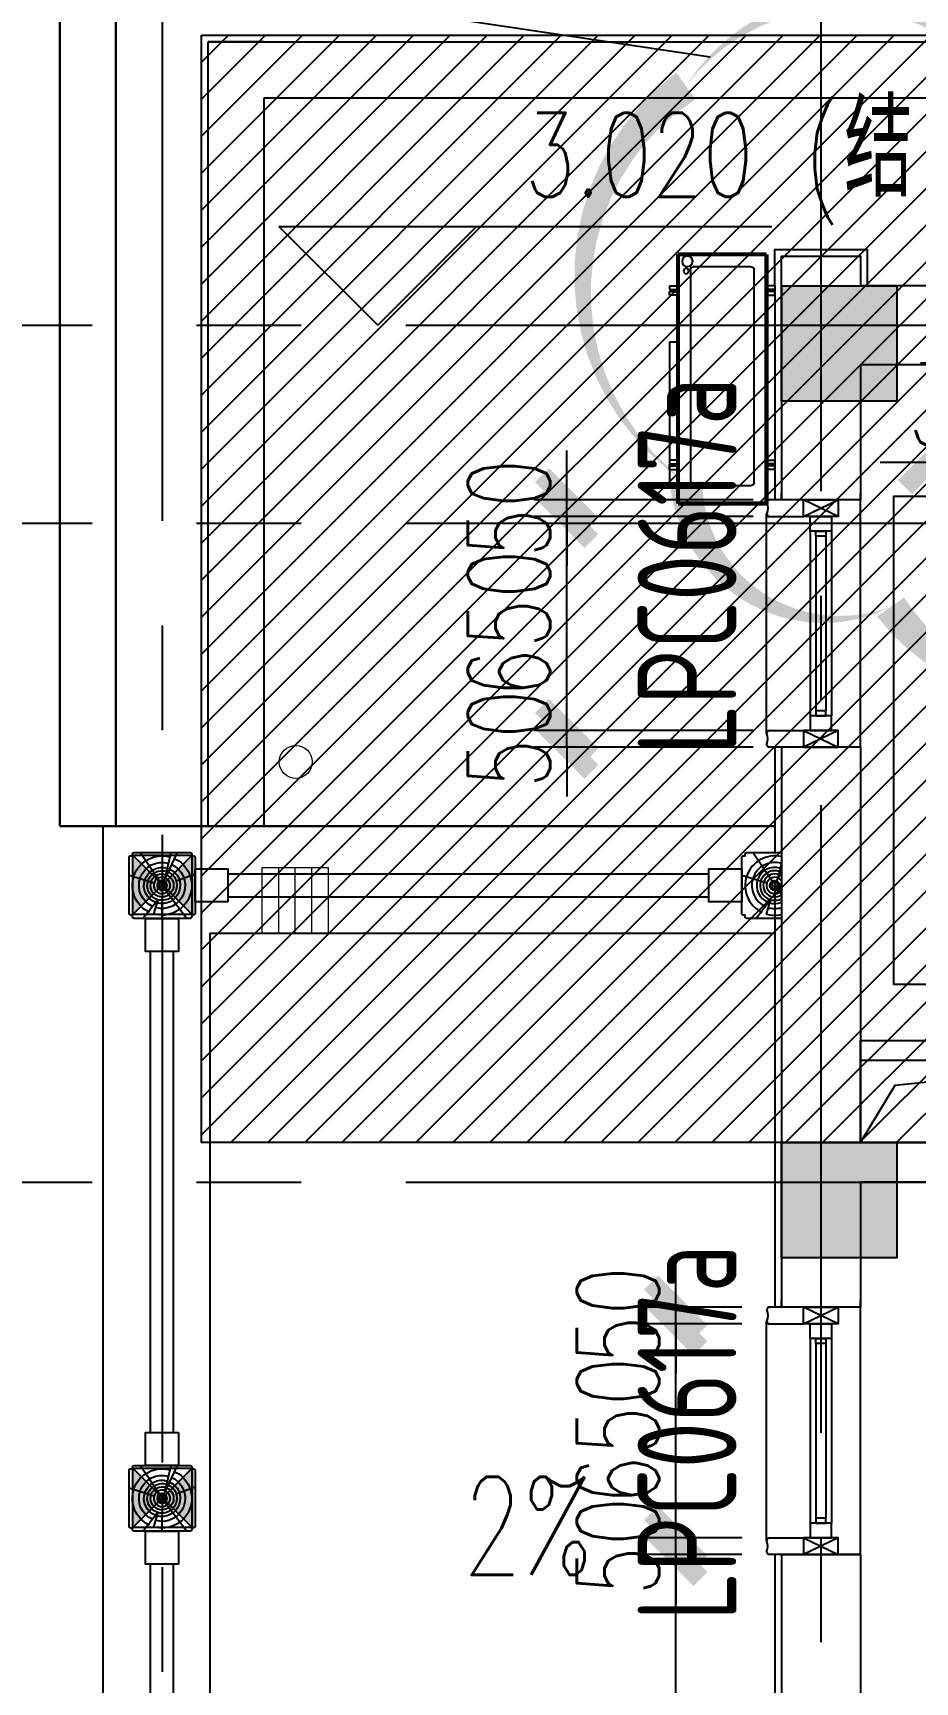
# Model space of a CAD drawing. Extents: x 296441 to 853063, y 459050 to 1117990.
# Drawn here: x 608307 to 610984, y 657052 to 662057 of the extents above; entities that cross this region are included whole.
import ezdxf

# ---------------------------------------------------------------- set-up
doc = ezdxf.new("R2010")
doc.units = 0
doc.header["$LTSCALE"] = 1000
doc.linetypes.add('14-GRID$0$CENTER2', pattern=[28.575, 19.05, -3.175, 3.175, -3.175])
for name, color, linetype in [('0-COL', 50, 'Continuous'), ('0-COL-H1', 170, 'Continuous'), ('0-COL-TZ', 220, 'Continuous'), ('14-GRID$0$G-GRID', 9, '14-GRID$0$CENTER2'), ('A-FL01$0$水条件', 2, 'Continuous'), ('D-TEXT-FL01-mi$0$A-WIND-IDEN', 33, 'Continuous'), ('DIM_ELEV', 3, 'Continuous'), ('DIM_SYMB', 3, 'Continuous'), ('E4-FL02$0$A-WALL-FNSH', 6, 'Continuous'), ('G-FL02$0$A-OVLK', 140, 'Continuous'), ('G-FL02$0$A-WALL', 1, 'Continuous'), ('G1-FL02$0$A-EQPM', 152, 'Continuous'), ('G1-FL02$0$A-FIXT', 162, 'Continuous'), ('G1-FL02$0$A-HRAL', 5, 'Continuous'), ('G1-FL02$0$A-OVLK', 140, 'Continuous'), ('G1-FL02$0$A-SECT-PATT', 251, 'Continuous'), ('G1-FL02$0$A-SECT-WIND', 155, 'Continuous'), ('G1-FL02$0$A-SECT-WOOD', 17, 'Continuous'), ('menchuangtao1$0$A-DETL-STONE', 42, 'Continuous'), ('menchuangtao1$0$A-WALL', 1, 'Continuous'), ('menchuangtao1$0$A_CUR_FRAME', 112, 'Continuous'), ('PUB_TEXT', 7, 'Continuous'), ('WALL', 242, 'Continuous'), ('ZT1_Dim---标注---PM、LM、DY、JD', 252, 'Continuous'), ('卫生间降板', 251, 'Continuous')]:
    doc.layers.add(name, color=color, linetype=linetype)
doc.layers.add('E1-RF$0$E1-FL03$0$P-SEWG-EQPM', color=4, linetype='Continuous', lineweight=0)
doc.layers.add('E2-E3-RF$0$E1-FL03$0$P-SEWG-EQPM', color=4, linetype='Continuous', lineweight=0)
doc.layers.add('G1-FL02$0$A-ANNO-NPLT', color=215, linetype='Continuous', plot=False)
doc.layers.add('疑问', color=1, linetype='Continuous', plot=False)
doc.styles.add('_TCH_DIM', font='SIMPLEX', dxfattribs={"bigfont": 'GBCBIG'})
doc.styles.add('E2-E3-RF$0$E1-FL03$0$hz', font='simplex', dxfattribs={"width": 0.7, "bigfont": 'hztxt'})
doc.styles.get("Standard").update_dxf_attribs({"font": 'gbenor.shx', "bigfont": 'gbcbig.shx'})
doc.styles.add('ZT-DIMSTYLE', font='ROMANS.shx', dxfattribs={"width": 0.7, "bigfont": 'CHINESE.shx'})
doc.dimstyles.new('ZT-DIM100', dxfattribs={"dimscale": 100, "dimtxt": 2.5, "dimasz": 1.5, "dimexe": 1, "dimexo": 1, "dimgap": 0.5, "dimtad": 1, "dimdec": 0, "dimdsep": 46, "dimtxsty": 'ZT-DIMSTYLE', "dimblk": 'ARCHTICK', "dimcen": 2.5, "dimclrd": 175, "dimclre": 175, "dimclrt": 7, "dimazin": 2, "dimtfac": 1, "dimtix": 1, "dimtmove": 2, "dimatfit": 3, "dimfxl": 0, "dimarcsym": 0})

# ---------------------------------------------------------------- blocks, each defined once
blk = doc.blocks.new('E2-E3-RF$0$E1-FL03$0$$PS002_0')
at = {"color": 0}
for p, q in [((-0.25, -0.5), (-0.25, 0.5)), ((0, -0.5), (0, 0.5)), ((0.25, -0.5), (0.25, 0.5))]:
    blk.add_line(p, q, dxfattribs=at)
blk.add_lwpolyline([(-0.5, -0.5), (0.5, -0.5), (0.5, 0.5), (-0.5, 0.5)], close=True, dxfattribs=at)
at = {"color": 0, "style": 'E2-E3-RF$0$E1-FL03$0$hz', "width": 0.7, "flags": 1}
for tag, p in [('UNIT', (0, 0)), ('SPEC', (0, -0.002)), ('WHAT', (0, -0.003))]:
    blk.add_attdef(tag, p, '', height=0.001, dxfattribs=at)
blk = doc.blocks.new('STEELCOLUMN')
at = {"layer": '0-COL', "color": 4, "ltscale": 0.5}
blk.add_lwpolyline([(-90, 90), (90, 90), (90, -90), (-90, -90), (-90, 90), (90, -90), (90, 90), (-90, -90)], dxfattribs=at)
at = {"layer": '0-COL', "color": 6, "ltscale": 0.5}
for points in [[(-90, 90), (-90, -90), (0, 0)], [(0, 0), (0, 0), (90, 90), (90, -90)]]:
    blk.add_solid(points, dxfattribs=at)
blk = doc.blocks.new('G1-FL02$0$220zhu-P1')
at = {"layer": 'G1-FL02$0$A-ANNO-NPLT'}
for p, q in [((10, 0), (-10, 0)), ((0, 10), (0, -10))]:
    blk.add_line(p, q, dxfattribs=at)
blk.add_circle((0, 0), 10, dxfattribs=at)
at = {"layer": 'G1-FL02$0$A-SECT-PATT'}
for p, q in [((-5.9, 13.8), (-46.7, 100)), ((-9.8, 23), (-28.1, 100)), ((7.8, 12.8), (66.9, 100)), ((-42.8, 13.8), (-100, 35.3)), ((10, 0), (-10, 0)), ((0, 10), (0, -10)), ((24.1, 6.7), (100, 30.6)), ((0, 0), (-75.3, -100)), ((0, 0), (0.3, -100)), ((13, -43.1), (26.1, -86.1)), ((13, -43.1), (57, -100))]:
    blk.add_line(p, q, dxfattribs=at)
for radius in [25, 15, 10]:
    blk.add_circle((0, 0), radius, dxfattribs=at)
for radius, start, end in [(90, 113.0186, 286.8397), (70, 113.0186, 286.8397), (55, 113.0186, 286.8397), (90, 295.1666, 104.9497), (70, 292.813, 105.8305), (55, 289.8993, 106.9128), (45, 113.0186, 108.0371), (35, 113.0186, 109.8089)]:
    blk.add_arc((0, 0), radius, start, end, dxfattribs=at)
at = {"layer": 'G1-FL02$0$A-SECT-WOOD'}
blk.add_lwpolyline([(0, 100), (-85, 100, 0.414165), (-90, 95), (-90, 90), (-95, 90, 0.414214), (-100, 85), (-100, 0), (-100, -85, 0.414214), (-95, -90), (-90, -90), (-90, -95, 0.414165), (-85, -100), (0, -100), (85, -100, 0.414165), (90, -95), (90, -90), (95, -90, 0.414214), (100, -85), (100, 0), (100, 85, 0.414214), (95, 90), (90, 90), (90, 95, 0.414165), (85, 100)], format="xyb", close=True, dxfattribs=at)
blk = doc.blocks.new('menchuangtao1')
at = {"layer": 'menchuangtao1$0$A-DETL-STONE'}
blk.add_lwpolyline([(-10, -52.5), (-10, -159.2, -0.471625), (-15, -162.1, -0.528396), (-19.5, -164.7, 0.241692), (-50.5, -164.7, -0.528396), (-55, -162.1, -0.471625), (-60, -159.2), (-60, -52.5)], format="xyb", close=True, dxfattribs=at)
at = {"layer": 'menchuangtao1$0$A-WALL'}
for p, q in [((-10, 120), (-10, -120)), ((-10, 120), (10, 120)), ((-10, -120), (10, -120))]:
    blk.add_line(p, q, dxfattribs=at)
at = {"layer": 'menchuangtao1$0$A_CUR_FRAME'}
for p, q in [((-60, -52.5), (-10, 52.5)), ((-60, 52.5), (-10, -52.5))]:
    blk.add_line(p, q, dxfattribs=at)
blk.add_lwpolyline([(-10, -52.5), (-10, 52.5), (-60, 52.5), (-60, -52.5)], close=True, dxfattribs=at)
blk = doc.blocks.new('zz3')
at = {"layer": 'G1-FL02$0$A-SECT-WOOD', "extrusion": (8.34702e-21, 4.5439e-05, 1)}
for p, q in [((290091.1, 13521.5), (290032, 13608.6)), ((290108.7, 13531.6), (290118.9, 13574.7)), ((290074.8, 13515.3), (289998.9, 13539.2)), ((290098.9, 13518.6), (290098.9, 13498.6)), ((290098.9, 13518.6), (290098.9, 13498.6)), ((290104.8, 13522.4), (290118.9, 13552.3)), ((290085.9, 13465.6), (290041.9, 13408.6)), ((290085.9, 13465.6), (290072.8, 13422.5)), ((290088.9, 13508.6), (290108.9, 13508.6)), ((290088.9, 13508.6), (290108.9, 13508.6)), ((290098.9, 13508.6), (290098.6, 13408.6)), ((290098.9, 13508.6), (290118.9, 13482.1))]:
    blk.add_line(p, q, dxfattribs=at)
blk.add_lwpolyline([(290118.9, 13408.6), (290098.9, 13408.6), (290013.9, 13408.6, -0.414165), (290008.9, 13413.6), (290008.9, 13418.6), (290003.9, 13418.6, -0.414214), (289998.9, 13423.6), (289998.9, 13508.6), (289998.9, 13593.6, -0.414214), (290003.9, 13598.6), (290008.9, 13598.6), (290008.9, 13603.6, -0.414165), (290013.9, 13608.6), (290098.9, 13608.6), (290118.9, 13608.6)], format="xyb", dxfattribs=at)
at = {"layer": 'G1-FL02$0$A-SECT-WOOD'}
for radius in [15, 10, 10]:
    blk.add_circle((290098.9, 13508.6), radius, dxfattribs=at)
for radius, start, end in [(90, 77.1604, 244.8334), (70, 74.1695, 247.187), (55, 73.0872, 250.1007), (45, 71.9629, 296.3878), (35, 70.1911, 304.8499), (25, 36.8699, 323.1301), (35, 55.1501, 66.9814), (45, 63.6122, 66.9814), (90, 253.1603, 282.8396), (70, 253.1603, 286.6015), (55, 253.1603, 291.3237)]:
    blk.add_arc((290098.9, 13508.6), radius, start, end, dxfattribs=at)
blk = doc.blocks.new('SG4')
at = {"layer": 'A-FL01$0$水条件'}
for points in [[(-516681.4, -91076.9), (-515781.4, -91076.9), (-515781.4, -91386.9), (-516681.4, -91386.9)], [(-516681.4, -91136.9), (-515841.4, -91136.9), (-515841.4, -91386.9), (-516681.4, -91386.9)]]:
    blk.add_lwpolyline(points, close=True, dxfattribs=at)
blk.add_lwpolyline([(-516681.4, -91386.9), (-516576.3, -91213.3), (-515841.4, -91136.9)], dxfattribs=at)
for centre in [(-516390.4, -91275.3), (-516265.4, -91275.3), (-516140.4, -91275.3), (-516015.4, -91275.3)]:
    blk.add_circle(centre, 50, dxfattribs=at)
blk = doc.blocks.new('G1二层')
at = {"layer": '卫生间降板'}
h = blk.add_hatch(dxfattribs=at)
h.set_pattern_fill('ANSI31', color=256, scale=50, style=0)
h.set_pattern_definition([(45, (1264309.73, 426842.31), (-56.126601, 56.126601), [])])
h.paths.add_polyline_path([(745628.3, 338815.4), (745628.3, 335455.4), (756788.3, 335455.4), (756788.3, 338815.4)])
at = {"layer": '0-COL-TZ'}
for points in [[(747388.3, 338055.4), (747738.3, 338055.4), (747738.3, 337705.4), (747388.3, 337705.4)], [(747388.3, 335455.4), (747738.3, 335455.4), (747738.3, 335105.4), (747388.3, 335105.4)]]:
    blk.add_lwpolyline(points, close=True, dxfattribs=at)
at = {"layer": '0-COL-TZ', "color": 254}
for points in [[(747738.3, 337705.4, 0), (747738.3, 338055.4, 0), (747388.3, 337705.4, 0), (747388.3, 338055.4, 0)], [(747738.3, 335105.4, 0), (747738.3, 335455.4, 0), (747388.3, 335105.4, 0), (747388.3, 335455.4, 0)]]:
    blk.add_solid(points, dxfattribs=at)
at = {"layer": 'E4-FL02$0$A-WALL-FNSH', "extrusion": (8.34702e-21, 4.5439e-05, 1)}
for p, q in [((747368.3, 338055.4), (747368.3, 337405.4)), ((747368.3, 336655.4), (747368.3, 336335.4)), ((747368.3, 336135.4), (747368.3, 334955.4))]:
    blk.add_line(p, q, dxfattribs=at)
at = {"layer": 'E4-FL02$0$A-WALL-FNSH', "extrusion": (8.34702e-21, 4.5439e-05, 1), "elevation": 15.4}
for points in [[(747368.3, 338055.4), (747368.3, 338165.4), (747648.3, 338165.4), (747648.3, 338165.4)], [(747368.3, 338055.4), (747368.3, 338165.4), (747648.3, 338165.4), (747648.3, 338055.4)], [(747368.3, 334205.4), (747368.3, 331365.4)]]:
    blk.add_lwpolyline(points, dxfattribs=at)
at = {"layer": 'G1-FL02$0$A-FIXT', "extrusion": (8.34702e-21, 4.5439e-05, 1), "elevation": 15.4}
blk.add_lwpolyline([(748428.3, 337415.4), (747728.3, 337415.4), (747728.3, 335935.4), (748428.3, 335935.4)], close=True, dxfattribs=at)
at = {"layer": 'G1-FL02$0$A-HRAL', "extrusion": (8.34702e-21, 4.5439e-05, 1)}
for p, q in [((745708.3, 336270.4), (747168.3, 336270.4)), ((745708.3, 336200.4), (747168.3, 336200.4)), ((745473.3, 334575.4), (745473.3, 336035.4)), ((745543.3, 334575.4), (745543.3, 336035.4)), ((745473.3, 330295.4), (745473.3, 334175.4)), ((745543.3, 330295.4), (745543.3, 334175.4))]:
    blk.add_line(p, q, dxfattribs=at)
for points, elevation in [([(745708.3, 336185.4), (745608.3, 336185.4), (745608.3, 336285.4), (745708.3, 336285.4)], 15.3), ([(747268.3, 336185.4), (747168.3, 336185.4), (747168.3, 336285.4), (747268.3, 336285.4)], 15.4), ([(745558.3, 336135.4), (745558.3, 336035.4), (745458.3, 336035.4), (745458.3, 336135.4)], 15.5), ([(745558.3, 334575.4), (745558.3, 334475.4), (745458.3, 334475.4), (745458.3, 334575.4)], 15.4), ([(745558.3, 334275.4), (745558.3, 334175.4), (745458.3, 334175.4), (745458.3, 334275.4)], 15.5)]:
    blk.add_lwpolyline(points, close=True, dxfattribs=dict(at, elevation=elevation))
at = {"layer": 'G1-FL02$0$A-OVLK', "extrusion": (8.34702e-21, 4.5439e-05, 1)}
for p, q in [((745198.3, 336415.4), (745198.3, 339245.4)), ((745368.3, 336415.4), (745368.3, 339075.4)), ((745648.3, 336415.4), (745648.3, 338795.4)), ((745818.3, 338795.4), (745648.3, 338795.4)), ((745818.3, 338795.4), (752236.1, 338795.4)), ((747628.3, 336655.4), (747628.3, 337405.4)), ((747343.3, 336697.2), (747343.3, 337363.5)), ((745198.3, 336415.4), (745328.3, 336415.4)), ((745328.3, 336415.4), (745328.3, 328055.4)), ((745328.3, 336415.4), (747368.3, 336415.4)), ((747628.3, 334205.4), (747628.3, 334955.4)), ((747343.3, 334247.2), (747343.3, 334913.5))]:
    blk.add_line(p, q, dxfattribs=at)
for points, elevation in [([(745653.3, 336090.4), (745653.3, 328380.4)], 15.3), ([(745653.3, 336090.4), (747368.3, 336090.4)], 15.4)]:
    blk.add_lwpolyline(points, dxfattribs=dict(at, elevation=elevation))
at = {"layer": 'G1-FL02$0$A-SECT-WIND', "extrusion": (8.34702e-21, 4.5439e-05, 1)}
for p, q in [((747475.8, 337310.4), (747475.8, 336750.4)), ((747540.8, 337310.4), (747540.8, 336750.4)), ((747493.3, 337295.4), (747493.3, 336765.4)), ((747523.3, 337295.4), (747523.3, 336765.4)), ((747475.8, 334860.4), (747475.8, 334300.4)), ((747540.8, 334860.4), (747540.8, 334300.4)), ((747493.3, 334845.4), (747493.3, 334315.4)), ((747523.3, 334845.4), (747523.3, 334315.4))]:
    blk.add_line(p, q, dxfattribs=at)
at = {"layer": 'G1-FL02$0$A-SECT-WOOD', "extrusion": (8.34702e-21, 4.5439e-05, 1)}
for points, elevation in [([(747540.8, 337355.4), (747540.8, 337310.4), (747475.8, 337310.4), (747475.8, 337355.4)], 15.3), ([(747523.3, 337295.4), (747493.3, 337295.4), (747493.3, 337310.4), (747523.3, 337310.4)], 15.3), ([(747540.8, 336705.4), (747540.8, 336750.4), (747475.8, 336750.4), (747475.8, 336705.4)], 15.3), ([(747523.3, 336765.4), (747493.3, 336765.4), (747493.3, 336750.4), (747523.3, 336750.4)], 15.3), ([(747540.8, 334905.4), (747540.8, 334860.4), (747475.8, 334860.4), (747475.8, 334905.4)], 15.4), ([(747523.3, 334845.4), (747493.3, 334845.4), (747493.3, 334860.4), (747523.3, 334860.4)], 15.4), ([(747540.8, 334255.4), (747540.8, 334300.4), (747475.8, 334300.4), (747475.8, 334255.4)], 15.4), ([(747523.3, 334315.4), (747493.3, 334315.4), (747493.3, 334300.4), (747523.3, 334300.4)], 15.4)]:
    blk.add_lwpolyline(points, close=True, dxfattribs=dict(at, elevation=elevation))
at = {"layer": 'WALL', "extrusion": (8.34702e-21, 4.5439e-05, 1)}
for p, q in [((747388.3, 338055.4), (747388.3, 337405.4)), ((747388.3, 336655.4), (747388.3, 334955.4)), ((747628.3, 336655.4), (747628.3, 335455.4)), ((747628.3, 335455.4), (748738.3, 335455.4)), ((747628.3, 335335.4), (747628.3, 334955.4)), ((748738.3, 335335.4), (747628.3, 335335.4)), ((747628.3, 334205.4), (747628.3, 331365.4))]:
    blk.add_line(p, q, dxfattribs=at)
at = {"layer": 'WALL'}
for p, q in [((747628.3, 337405.4), (747388.3, 337405.4)), ((747628.3, 336655.4), (747388.3, 336655.4)), ((747628.3, 334955.4), (747388.3, 334955.4)), ((747388.3, 334205.4), (747628.3, 334205.4))]:
    blk.add_line(p, q, dxfattribs=at)
at = {"layer": 'WALL', "extrusion": (8.34702e-21, 4.5439e-05, 1), "elevation": 15.4}
for points in [[(747388.3, 338055.4), (747388.3, 338145.4), (747628.3, 338145.4), (747628.3, 338055.4)], [(751358.3, 338055.4), (747628.3, 338055.4)], [(751088.3, 337815.4), (747628.3, 337815.4)], [(747628.3, 337815.4), (747628.3, 337405.4)], [(747388.3, 334205.4), (747388.3, 331365.4)]]:
    blk.add_lwpolyline(points, dxfattribs=at)
at = {"layer": '卫生间降板'}
blk.add_lwpolyline([(745628.3, 338815.4), (756788.3, 338815.4), (756788.3, 335455.4), (745628.3, 335455.4)], close=True, dxfattribs=at)
at = {"extrusion": (-6.77626e-21, -4.5439e-05, -1), "zscale": -1, "rotation": 89.99999997925393}
for p in [(-747508.3, 337415.4), (-747508.3, 334965.4)]:
    blk.add_blockref('menchuangtao1', p, dxfattribs=at)
at = {"extrusion": (1.69407e-19, 4.5439e-05, 1), "rotation": 270.000000020746}
for p in [(747508.3, 336645.4), (747508.3, 334195.4)]:
    blk.add_blockref('menchuangtao1', p, dxfattribs=at)
at = {"extrusion": (-8.34702e-21, -4.5439e-05, -1), "zscale": -1}
for p in [(-745508.3, 336235.4), (-745508.3, 334375.4)]:
    blk.add_blockref('G1-FL02$0$220zhu-P1', p, dxfattribs=at)
for name, p in [('zz3', (457269.4, 322726.7)), ('SG4', (1264309.7, 426842.3))]:
    blk.add_blockref(name, p)
blk = doc.blocks.new('G1-FL02$0$Da-PLAN-FL01$0$RMXS112')
at = {"layer": 'G1-FL02$0$A-EQPM'}
for p, q in [((234207.3, 136392.7), (234207.3, 136362.7)), ((234207.3, 136392.7), (234220.3, 136392.7)), ((234220.3, 136392.7), (234220.3, 136367.7)), ((234240.7, 136392.7), (234227.7, 136392.7)), ((234227.7, 136392.7), (234227.7, 136367.7)), ((234240.7, 136362.7), (234240.7, 136392.7)), ((234837.3, 136392.7), (234850.3, 136392.7)), ((234837.3, 136362.7), (234837.3, 136392.7)), ((234850.3, 136392.7), (234850.3, 136367.7)), ((234870.7, 136392.7), (234857.7, 136392.7)), ((234857.7, 136392.7), (234857.7, 136367.7)), ((234870.7, 136392.7), (234870.7, 136362.7)), ((234084, 136052.7), (234084, 136352.7)), ((234094, 136362.7), (234984, 136362.7)), ((234159, 136317.7), (234929, 136317.7)), ((234220.3, 136367.7), (234225.5, 136367.7)), ((234227.7, 136367.7), (234221.3, 136367.7)), ((234836.4, 136362.7), (234869.8, 136362.7)), ((234849.4, 136367.7), (234854.6, 136367.7)), ((234856.8, 136367.7), (234850.4, 136367.7)), ((234984, 136362.7), (234984, 136042.7)), ((234149, 136097.7), (234149, 136307.7)), ((234939, 136307.7), (234939, 136097.7)), ((234929, 136087.7), (234159, 136087.7)), ((234984, 136042.7), (234094, 136042.7)), ((234142.4, 136042.7), (234142.4, 136012.7)), ((234207.3, 136012.7), (234207.3, 136042.7)), ((234209.3, 136042.7), (234242.7, 136042.7)), ((234220.3, 136012.7), (234220.3, 136037.7)), ((234222.3, 136037.7), (234227.5, 136037.7)), ((234229.7, 136037.7), (234223.3, 136037.7)), ((234227.7, 136012.7), (234227.7, 136037.7)), ((234240.7, 136042.7), (234240.7, 136012.7)), ((234666.8, 136042.7), (234666.8, 136012.7)), ((234868.8, 136042.7), (234835.3, 136042.7)), ((234837.3, 136042.7), (234837.3, 136012.7)), ((234848.3, 136037.7), (234854.8, 136037.7)), ((234850.3, 136012.7), (234850.3, 136037.7)), ((234855.8, 136037.7), (234850.6, 136037.7)), ((234857.7, 136012.7), (234857.7, 136037.7)), ((234870.7, 136012.7), (234870.7, 136042.7)), ((234666.8, 136012.7), (234142.4, 136012.7)), ((234207.3, 136012.7), (234220.3, 136012.7)), ((234209.3, 136012.7), (234222.3, 136012.7)), ((234240.7, 136012.7), (234227.7, 136012.7)), ((234242.7, 136012.7), (234229.7, 136012.7)), ((234837.3, 136012.7), (234850.3, 136012.7)), ((234870.7, 136012.7), (234857.7, 136012.7))]:
    blk.add_line(p, q, dxfattribs=at)
at = {"layer": 'G1-FL02$0$A-EQPM', "const_width": 15}
for points in [[(234084, 136362.7), (234084, 136042.7)], [(234984, 136362.7), (234084, 136362.7)], [(234984, 136042.7), (234984, 136362.7)], [(234084, 136042.7), (234984, 136042.7)]]:
    blk.add_lwpolyline(points, dxfattribs=at)
at = {"layer": 'G1-FL02$0$A-EQPM'}
for centre, radius in [((234923.7, 136072.7), 9.5), ((234959.1, 136076.9), 19.1)]:
    blk.add_circle(centre, radius, dxfattribs=at)
for centre, start, end in [((234094, 136352.7), 90, 180), ((234159, 136307.7), 90, 180), ((234929, 136307.7), 0, 90), ((234159, 136097.7), 180, 270), ((234929, 136097.7), 270, 0), ((234094, 136052.7), 180, 270)]:
    blk.add_arc(centre, 10, start, end, dxfattribs=at)
blk = doc.blocks.new('rtyjr')
at = {"extrusion": (0, 4.5439e-05, 1), "xscale": -0.8400000000000014, "yscale": 0.8400000000000019, "zscale": 0.8400000000000021, "rotation": 269.9999999792541}
blk.add_blockref('G1-FL02$0$Da-PLAN-FL01$0$RMXS112', (6000214.97289, 31468.48981, 44.65926), dxfattribs=at)
blk = doc.blocks.new('_ArchTick')
at = {"color": 0, "linetype": 'ByBlock', "const_width": 0.4}
blk.add_lwpolyline([(-0.5, -0.5), (0.5, 0.5)], dxfattribs=at)
blk = doc.blocks.new('*D1322')
at = {"layer": 'Defpoints', "color": 0, "ltscale": 1000, "transparency": 16777216}
for p in [(610257.8, 658189.5), (610558.5, 658189.5, 0), (610558.5, 658139.5, -15.2)]:
    blk.add_point(p, dxfattribs=at)
at = {"layer": 'ZT1_Dim---标注---PM、LM、DY、JD', "color": 175, "linetype": 'ByBlock', "lineweight": -2, "ltscale": 1000, "transparency": 16777216}
for p, q in [((610257.8, 658189.5), (610257.8, 658339.5)), ((610458.5, 658189.5), (610157.8, 658189.5)), ((610257.8, 658139.5), (610257.8, 658189.5)), ((610458.5, 658139.5), (610157.8, 658139.5)), ((610257.8, 658139.5), (610257.8, 657989.5))]:
    blk.add_line(p, q, dxfattribs=at)
at = {"layer": 'ZT1_Dim---标注---PM、LM、DY、JD', "color": 175, "lineweight": -2, "ltscale": 1000, "transparency": 16777216, "xscale": 150, "yscale": 150, "zscale": 150}
for p, rotation in [((610257.8, 658189.5), 270), ((610257.8, 658139.5), 90)]:
    blk.add_blockref('_ArchTick', p, dxfattribs=dict(at, rotation=rotation))
at = {"layer": 'ZT1_Dim---标注---PM、LM、DY、JD', "color": 7, "ltscale": 1000, "transparency": 16777216, "insert": (610082.8, 658164.5), "char_height": 250, "attachment_point": 5, "rotation": 90, "style": 'ZT-DIMSTYLE'}
blk.add_mtext('50', dxfattribs=at)
blk = doc.blocks.new('*D1323')
at = {"layer": 'Defpoints', "color": 0, "ltscale": 1000, "transparency": 16777216}
for p in [(610257.8, 658139.5), (610558.5, 658139.5, -15.2), (610558.5, 657489.5)]:
    blk.add_point(p, dxfattribs=at)
at = {"layer": 'ZT1_Dim---标注---PM、LM、DY、JD', "color": 175, "linetype": 'ByBlock', "lineweight": -2, "ltscale": 1000, "transparency": 16777216}
for p, q in [((610458.5, 658139.5), (610157.8, 658139.5)), ((610257.8, 657489.5), (610257.8, 658139.5)), ((610458.5, 657489.5), (610157.8, 657489.5))]:
    blk.add_line(p, q, dxfattribs=at)
at = {"layer": 'ZT1_Dim---标注---PM、LM、DY、JD', "color": 175, "lineweight": -2, "ltscale": 1000, "transparency": 16777216, "xscale": 150, "yscale": 150, "zscale": 150}
for p, rotation in [((610257.8, 658139.5), 90), ((610257.8, 657489.5), 270)]:
    blk.add_blockref('_ArchTick', p, dxfattribs=dict(at, rotation=rotation))
at = {"layer": 'ZT1_Dim---标注---PM、LM、DY、JD', "color": 7, "ltscale": 1000, "transparency": 16777216, "insert": (610082.8, 657814.5), "char_height": 250, "attachment_point": 5, "rotation": 90, "style": 'ZT-DIMSTYLE'}
blk.add_mtext('650', dxfattribs=at)
blk = doc.blocks.new('*D1324')
at = {"layer": 'Defpoints', "color": 0, "ltscale": 1000, "transparency": 16777216}
for p in [(610257.8, 657489.5), (610558.5, 657489.5), (610558.5, 657439.5)]:
    blk.add_point(p, dxfattribs=at)
at = {"layer": 'ZT1_Dim---标注---PM、LM、DY、JD', "color": 175, "linetype": 'ByBlock', "lineweight": -2, "ltscale": 1000, "transparency": 16777216}
for p, q in [((610257.8, 657489.5), (610257.8, 657639.5)), ((610458.5, 657489.5), (610157.8, 657489.5)), ((610257.8, 657439.5), (610257.8, 657489.5)), ((610458.5, 657439.5), (610157.8, 657439.5)), ((610257.8, 657439.5), (610257.8, 657289.5))]:
    blk.add_line(p, q, dxfattribs=at)
at = {"layer": 'ZT1_Dim---标注---PM、LM、DY、JD', "color": 175, "lineweight": -2, "ltscale": 1000, "transparency": 16777216, "xscale": 150, "yscale": 150, "zscale": 150}
for p, rotation in [((610257.8, 657489.5), 270), ((610257.8, 657439.5), 90)]:
    blk.add_blockref('_ArchTick', p, dxfattribs=dict(at, rotation=rotation))
at = {"layer": 'ZT1_Dim---标注---PM、LM、DY、JD', "color": 7, "ltscale": 1000, "transparency": 16777216, "insert": (610082.8, 657464.5), "char_height": 250, "attachment_point": 5, "rotation": 90, "style": 'ZT-DIMSTYLE'}
blk.add_mtext('50', dxfattribs=at)
blk = doc.blocks.new('*D1325')
at = {"layer": 'Defpoints', "color": 0, "ltscale": 1000, "transparency": 16777216}
for p in [(610257.8, 657439.5), (610558.5, 657439.5), (610558.5, 654599.5)]:
    blk.add_point(p, dxfattribs=at)
at = {"layer": 'ZT1_Dim---标注---PM、LM、DY、JD', "color": 175, "linetype": 'ByBlock', "lineweight": -2, "ltscale": 1000, "transparency": 16777216}
for p, q in [((610458.5, 657439.5), (610157.8, 657439.5)), ((610257.8, 654599.5), (610257.8, 657439.5)), ((610458.5, 654599.5), (610157.8, 654599.5))]:
    blk.add_line(p, q, dxfattribs=at)
at = {"layer": 'ZT1_Dim---标注---PM、LM、DY、JD', "color": 175, "lineweight": -2, "ltscale": 1000, "transparency": 16777216, "xscale": 150, "yscale": 150, "zscale": 150}
for p, rotation in [((610257.8, 657439.5), 90), ((610257.8, 654599.5), 270)]:
    blk.add_blockref('_ArchTick', p, dxfattribs=dict(at, rotation=rotation))
at = {"layer": 'ZT1_Dim---标注---PM、LM、DY、JD', "color": 7, "ltscale": 1000, "transparency": 16777216, "insert": (610082.8, 656019.5), "char_height": 250, "attachment_point": 5, "rotation": 90, "style": 'ZT-DIMSTYLE'}
blk.add_mtext('2840', dxfattribs=at)
blk = doc.blocks.new('WERTG')
at = {"layer": 'DIM_ELEV'}
for p, q in [((800197.3, 339492.8), (799897.3, 339792.8)), ((799897.3, 339792.8), (801393.3, 339792.8)), ((800197.3, 339492.8), (800497.3, 339792.8))]:
    blk.add_line(p, q, dxfattribs=at)
at = {"layer": 'D-TEXT-FL01-mi$0$A-WIND-IDEN', "color": 2, "width": 0.8}
for p in [(801286.4, 338193.6), (801286.4, 335561.6)]:
    blk.add_text('LPC0617a', height=300, rotation=90, dxfattribs=at).set_placement(p)
at = {"layer": 'PUB_TEXT', "style": '_TCH_DIM', "width": 0.705882}
for s, p in [('(', (801493.3, 339882.8)), ('3.020', (800643.3, 339882.8))]:
    blk.add_text(s, height=255, dxfattribs=at).set_placement(p)
at = {"layer": 'PUB_TEXT', "style": '_TCH_DIM'}
blk.add_text('结', height=289.4, dxfattribs=at).set_placement((801613.3, 339882.8))
blk = doc.blocks.new('*D1348')
at = {"layer": 'Defpoints', "color": 0, "ltscale": 1000, "transparency": 16777216}
for p in [(609926.9, 660639.5), (610592.6, 660639.5, 0), (610592.6, 660589.5, -15.3)]:
    blk.add_point(p, dxfattribs=at)
at = {"layer": 'ZT1_Dim---标注---PM、LM、DY、JD', "color": 175, "linetype": 'ByBlock', "lineweight": -2, "ltscale": 1000, "transparency": 16777216}
for p, q in [((609926.9, 660639.5), (609926.9, 660789.5)), ((610492.6, 660639.5), (609826.9, 660639.5)), ((609926.9, 660589.5), (609926.9, 660639.5)), ((610492.6, 660589.5), (609826.9, 660589.5)), ((609926.9, 660589.5), (609926.9, 660439.5))]:
    blk.add_line(p, q, dxfattribs=at)
at = {"layer": 'ZT1_Dim---标注---PM、LM、DY、JD', "color": 175, "lineweight": -2, "ltscale": 1000, "transparency": 16777216, "xscale": 150, "yscale": 150, "zscale": 150}
for p, rotation in [((609926.9, 660639.5), 270), ((609926.9, 660589.5), 90)]:
    blk.add_blockref('_ArchTick', p, dxfattribs=dict(at, rotation=rotation))
at = {"layer": 'ZT1_Dim---标注---PM、LM、DY、JD', "color": 7, "ltscale": 1000, "transparency": 16777216, "insert": (609751.9, 660614.5), "char_height": 250, "attachment_point": 5, "rotation": 90, "style": 'ZT-DIMSTYLE'}
blk.add_mtext('50', dxfattribs=at)
blk = doc.blocks.new('*D1349')
at = {"layer": 'Defpoints', "color": 0, "ltscale": 1000, "transparency": 16777216}
for p in [(609926.9, 660589.5), (610592.6, 660589.5, -15.3), (610592.6, 659939.5)]:
    blk.add_point(p, dxfattribs=at)
at = {"layer": 'ZT1_Dim---标注---PM、LM、DY、JD', "color": 175, "linetype": 'ByBlock', "lineweight": -2, "ltscale": 1000, "transparency": 16777216}
for p, q in [((610492.6, 660589.5), (609826.9, 660589.5)), ((609926.9, 659939.5), (609926.9, 660589.5)), ((610492.6, 659939.5), (609826.9, 659939.5))]:
    blk.add_line(p, q, dxfattribs=at)
at = {"layer": 'ZT1_Dim---标注---PM、LM、DY、JD', "color": 175, "lineweight": -2, "ltscale": 1000, "transparency": 16777216, "xscale": 150, "yscale": 150, "zscale": 150}
for p, rotation in [((609926.9, 660589.5), 90), ((609926.9, 659939.5), 270)]:
    blk.add_blockref('_ArchTick', p, dxfattribs=dict(at, rotation=rotation))
at = {"layer": 'ZT1_Dim---标注---PM、LM、DY、JD', "color": 7, "ltscale": 1000, "transparency": 16777216, "insert": (609751.9, 660264.5), "char_height": 250, "attachment_point": 5, "rotation": 90, "style": 'ZT-DIMSTYLE'}
blk.add_mtext('650', dxfattribs=at)
blk = doc.blocks.new('*D1350')
at = {"layer": 'Defpoints', "color": 0, "ltscale": 1000, "transparency": 16777216}
for p in [(609926.9, 659939.5), (610592.6, 659939.5), (610592.6, 659889.5)]:
    blk.add_point(p, dxfattribs=at)
at = {"layer": 'ZT1_Dim---标注---PM、LM、DY、JD', "color": 175, "linetype": 'ByBlock', "lineweight": -2, "ltscale": 1000, "transparency": 16777216}
for p, q in [((609926.9, 659939.5), (609926.9, 660089.5)), ((610492.6, 659939.5), (609826.9, 659939.5)), ((609926.9, 659889.5), (609926.9, 659939.5)), ((610492.6, 659889.5), (609826.9, 659889.5)), ((609926.9, 659889.5), (609926.9, 659739.5))]:
    blk.add_line(p, q, dxfattribs=at)
at = {"layer": 'ZT1_Dim---标注---PM、LM、DY、JD', "color": 175, "lineweight": -2, "ltscale": 1000, "transparency": 16777216, "xscale": 150, "yscale": 150, "zscale": 150}
for p, rotation in [((609926.9, 659939.5), 270), ((609926.9, 659889.5), 90)]:
    blk.add_blockref('_ArchTick', p, dxfattribs=dict(at, rotation=rotation))
at = {"layer": 'ZT1_Dim---标注---PM、LM、DY、JD', "color": 7, "ltscale": 1000, "transparency": 16777216, "insert": (609751.9, 659914.5), "char_height": 250, "attachment_point": 5, "rotation": 90, "style": 'ZT-DIMSTYLE'}
blk.add_mtext('50', dxfattribs=at)
blk = doc.blocks.new('*D1397')
at = {"layer": 'Defpoints', "color": 0, "ltscale": 1000, "transparency": 16777216}
for p in [(611028.5, 661314.5, -15.4), (611348.5, 661314.5, -15.3), (611348.5, 660753.3)]:
    blk.add_point(p, dxfattribs=at)
at = {"layer": 'ZT1_Dim---标注---PM、LM、DY、JD', "color": 175, "linetype": 'ByBlock', "lineweight": -2, "ltscale": 1000, "transparency": 16777216}
for p, q in [((611028.5, 661214.5), (611028.5, 660653.3)), ((611348.5, 661214.5), (611348.5, 660653.3)), ((611028.5, 660753.3), (610878.5, 660753.3)), ((611028.5, 660753.3), (611348.5, 660753.3)), ((611348.5, 660753.3), (611498.5, 660753.3))]:
    blk.add_line(p, q, dxfattribs=at)
at = {"layer": 'ZT1_Dim---标注---PM、LM、DY、JD', "color": 175, "lineweight": -2, "ltscale": 1000, "transparency": 16777216, "xscale": 150, "yscale": 150, "zscale": 150}
blk.add_blockref('_ArchTick', (611028.5, 660753.3), dxfattribs=at)
at = {"layer": 'ZT1_Dim---标注---PM、LM、DY、JD', "color": 175, "lineweight": -2, "ltscale": 1000, "transparency": 16777216, "xscale": 150, "yscale": 150, "zscale": 150, "rotation": 180}
blk.add_blockref('_ArchTick', (611348.5, 660753.3), dxfattribs=at)
at = {"layer": 'ZT1_Dim---标注---PM、LM、DY、JD', "color": 7, "ltscale": 1000, "transparency": 16777216, "insert": (611188.5, 660928.3), "char_height": 250, "attachment_point": 5, "style": 'ZT-DIMSTYLE'}
blk.add_mtext('320', dxfattribs=at)

msp = doc.modelspace()

# ---------------------------------------------------------------- linework, layer by layer
at = {"layer": '0-COL-H1', "elevation": 0}
msp.add_lwpolyline([(610578.5, 661289.5), (610928.5, 661289.5), (610928.5, 660939.5), (610578.5, 660939.5)], close=True, dxfattribs=at)
at = {"layer": '0-COL-H1'}
for points in [[(608609.9, 659561), (608789.9, 659561), (608789.9, 659381), (608609.9, 659381), (608609.9, 659561), (608789.9, 659381), (608789.9, 659561), (608609.9, 659381)], [(608609.9, 657701), (608789.9, 657701), (608789.9, 657521), (608609.9, 657521), (608609.9, 657701), (608789.9, 657521), (608789.9, 657701), (608609.9, 657521)]]:
    msp.add_lwpolyline(points, dxfattribs=at)
msp.add_lwpolyline([(610578.5, 658689.5), (610928.5, 658689.5), (610928.5, 658339.5), (610578.5, 658339.5)], close=True, dxfattribs=at)
at = {"layer": '0-COL-H1', "color": 254}
for points in [[(610928.5, 660939.5, 0), (610928.5, 661289.5, 0), (610578.5, 660939.5, 0), (610578.5, 661289.5, 0)], [(610928.5, 658339.5), (610928.5, 658689.5), (610578.5, 658339.5), (610578.5, 658689.5)]]:
    msp.add_solid(points, dxfattribs=at)
at = {"layer": '14-GRID$0$G-GRID', "color": 8, "ltscale": 0.1}
for p, q in [((610698.5, 671143.2, 0), (610698.5, 638384.8, 0)), ((608698.5, 671053.2), (608698.5, 638294.8)), ((595151, 661169.5), (615898.5, 661169.5)), ((595151, 660569.5), (618325.9, 660569.5)), ((595151, 658569.5), (620098.5, 658569.5))]:
    msp.add_line(p, q, dxfattribs=at)
at = {"layer": 'DIM_SYMB'}
msp.add_lwpolyline([(609522.7, 657647.6, 0, 0, 0), (609522.7, 657647.6, 0, 0, 0), (609447.4, 658481.7, 80, 0, 0), (609420.5, 658780.4, 0, 0, 0)], format="xyseb", dxfattribs=at)
at = {"layer": 'E1-RF$0$E1-FL03$0$P-SEWG-EQPM'}
msp.add_circle((609104.3, 659844.5, 22.7), 50, dxfattribs=at)
at = {"layer": 'G-FL02$0$A-OVLK'}
for p, q in [((608388.5, 662479.5), (608388.5, 659649.5)), ((608558.5, 662309.5), (608558.5, 659649.5)), ((608838.5, 659649.5), (608838.5, 662029.5)), ((608838.5, 662029.5), (615426.3, 662029.5)), ((609008.5, 659649.5), (609008.5, 661859.5)), ((609008.5, 661859.5), (615405.2, 661859.5)), ((610558.5, 659649.5), (608388.5, 659649.5))]:
    msp.add_line(p, q, dxfattribs=at)
at = {"layer": 'G-FL02$0$A-WALL'}
for points in [[(614548.5, 661289.5), (610818.5, 661289.5)], [(614278.5, 661049.5), (610818.5, 661049.5)]]:
    msp.add_lwpolyline(points, dxfattribs=at)
at = {"layer": 'G1-FL02$0$A-HRAL', "extrusion": (8.34702e-21, 4.5439e-05, 1)}
for p, q in [((608898.5, 659504.5), (610358.5, 659504.5)), ((608898.5, 659434.5), (610358.5, 659434.5))]:
    msp.add_line(p, q, dxfattribs=at)
at = {"layer": 'G1-FL02$0$A-HRAL', "extrusion": (8.34702e-21, 4.5439e-05, 1), "elevation": 29.6}
msp.add_lwpolyline([(608898.5, 659419.5), (608798.5, 659419.5), (608798.5, 659519.5), (608898.5, 659519.5)], close=True, dxfattribs=at)
at = {"layer": '疑问', "color": 2}
msp.add_lwpolyline([(610362.4, 661982.8), (574360.8, 667363.5), (564688.7, 667363.5)], dxfattribs=at)
at = {"layer": '疑问', "color": 2, "ltscale": 5000}
msp.add_lwpolyline([(610288.5, 661895.9, 0, 100, -0.520567), (611288.5, 661895.9, 0, 100, -0.520567), (612288.5, 661895.9, 0, 100, -0.520567), (613288.5, 661895.9, 0, 100, -0.520567), (614288.5, 661895.9, 0, 100, -0.520567), (614808.7, 661416.1, 0, 100, -0.520567), (614808.7, 660416.1, 0, 100, -0.520567), (613910, 660314.7, 0, 100, -0.520567), (612910, 660314.7, 0, 100, -0.520567), (611910, 660314.7, 0, 100, -0.520567), (610910, 660314.7, 0, 100, -0.520567), (610288.5, 660693.2, 0, 100, -0.520567)], format="xyseb", close=True, dxfattribs=at)

# ---------------------------------------------------------------- block references
for name, p in [('G1二层', (-136809.8, 323234.1, 0)), ('WERTG', (-190844.3, 321676.7, 14.7)), ('rtyjr', (-5504226.4, 432529.6, -34.2))]:
    msp.add_blockref(name, p)
at = {"extrusion": (-8.34702e-21, -4.5439e-05, -1), "zscale": -1}
msp.add_blockref('G1-FL02$0$220zhu-P1', (-608698.5, 659469.5, -22.8), dxfattribs=at)
at = {"layer": '0-COL-H1'}
for p in [(608699.9, 659471), (608699.9, 657611)]:
    msp.add_blockref('STEELCOLUMN', p, dxfattribs=at)
at = {"layer": 'E2-E3-RF$0$E1-FL03$0$P-SEWG-EQPM', "extrusion": (0, 0, -1), "xscale": 200, "yscale": 200, "zscale": -200}
msp.add_blockref('E2-E3-RF$0$E1-FL03$0$$PS002_0', (-609102.8, 659424.5, -0.1), dxfattribs=at)

# ---------------------------------------------------------------- texts
at = {"layer": 'PUB_TEXT', "style": '_TCH_DIM', "width": 0.705882}
msp.add_text('2%%%', height=297.5, dxfattribs=at).set_placement((609611.7, 657377.4))

# ---------------------------------------------------------------- dimensions: what is measured, and where the dimension line sits
at = {"layer": 'ZT1_Dim---标注---PM、LM、DY、JD', "ltscale": 1000}
dim = msp.add_linear_dim(base=(611348.5, 660753.3), p1=(611028.5, 661314.5, -15.4), p2=(611348.5, 661314.5, -15.3), dimstyle='ZT-DIM100', dxfattribs=at)
dim.commit()
dim.dimension.update_dxf_attribs({"geometry": '*D1397', "text_midpoint": (611188.5, 660928.3)})
for base, p1, p2, picture, middle in [((609926.9, 660639.5), (610592.6, 660589.5, -15.3), (610592.6, 660639.5, 0), '*D1348', (609751.9, 660614.5)), ((609926.9, 660589.5), (610592.6, 659939.5), (610592.6, 660589.5, -15.3), '*D1349', (609751.9, 660264.5)), ((609926.9, 659939.5), (610592.6, 659889.5), (610592.6, 659939.5), '*D1350', (609751.9, 659914.5)), ((610257.8, 658189.5), (610558.5, 658139.5, -15.2), (610558.5, 658189.5, 0), '*D1322', (610082.8, 658164.5)), ((610257.8, 658139.5), (610558.5, 657489.5), (610558.5, 658139.5, -15.2), '*D1323', (610082.8, 657814.5)), ((610257.8, 657489.5), (610558.5, 657439.5), (610558.5, 657489.5), '*D1324', (610082.8, 657464.5)), ((610257.8, 657439.5), (610558.5, 654599.5), (610558.5, 657439.5), '*D1325', (610082.8, 656019.5))]:
    dim = msp.add_linear_dim(base=base, p1=p1, p2=p2, angle=90, dimstyle='ZT-DIM100', dxfattribs=at)
    dim.commit()
    dim.dimension.update_dxf_attribs({"geometry": picture, "text_midpoint": middle})

doc.saveas('drawing.dxf')
